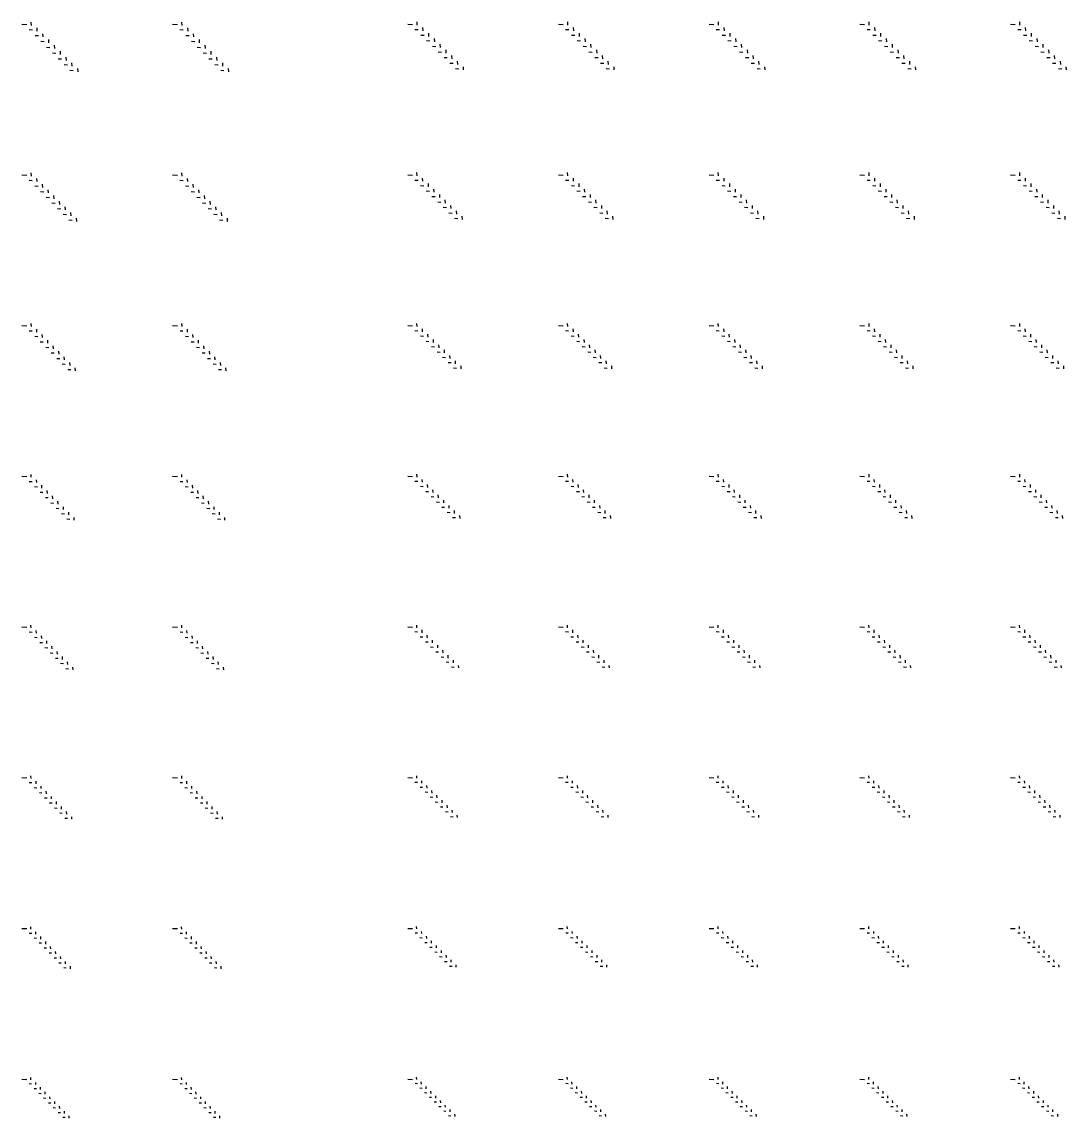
# Model space of a CAD drawing. Extents: x 0 to 300000, y 0 to 300000.
# Drawn here: x 116020 to 150665, y 187610 to 223980 of the extents above; entities that cross this region are included whole.
import ezdxf

# ---------------------------------------------------------------- set-up
doc = ezdxf.new("R2010")
doc.units = 0

msp = doc.modelspace()

# ---------------------------------------------------------------- linework, layer by layer
at = {"color": 7}
for p, q in [((116020, 223905), (116180, 223895)), ((116260, 223725), (116370, 223715)), ((116320, 223975), (116330, 223865)), ((116515, 223780), (116520, 223670)), ((121020, 223905), (121180, 223895)), ((121260, 223725), (121370, 223715)), ((121320, 223975), (121330, 223865)), ((121515, 223780), (121520, 223670)), ((128820, 223905), (128980, 223895)), ((129060, 223730), (129170, 223725)), ((129120, 223980), (129125, 223875)), ((129310, 223795), (129320, 223685)), ((133820, 223905), (133980, 223895)), ((134060, 223730), (134170, 223725)), ((134120, 223980), (134125, 223875)), ((134310, 223795), (134320, 223685)), ((138820, 223905), (138980, 223895)), ((139060, 223730), (139170, 223725)), ((139120, 223980), (139125, 223875)), ((139310, 223795), (139320, 223685)), ((143820, 223905), (143980, 223895)), ((144060, 223730), (144170, 223725)), ((144120, 223980), (144125, 223875)), ((144310, 223795), (144320, 223685)), ((148820, 223905), (148980, 223895)), ((149060, 223730), (149170, 223725)), ((149120, 223980), (149125, 223875)), ((149310, 223795), (149320, 223685)), ((116455, 223530), (116565, 223525)), ((116650, 223340), (116760, 223330)), ((116705, 223590), (116715, 223480)), ((116900, 223395), (116905, 223285)), ((121455, 223530), (121565, 223525)), ((121650, 223340), (121760, 223330)), ((121705, 223590), (121715, 223480)), ((121900, 223395), (121905, 223285)), ((129255, 223545), (129365, 223540)), ((129445, 223360), (129555, 223350)), ((129505, 223610), (129510, 223500)), ((129695, 223425), (129705, 223315)), ((134255, 223545), (134365, 223540)), ((134445, 223360), (134555, 223350)), ((134505, 223610), (134510, 223500)), ((134695, 223425), (134705, 223315)), ((139255, 223545), (139365, 223540)), ((139445, 223360), (139555, 223350)), ((139505, 223610), (139510, 223500)), ((139695, 223425), (139705, 223315)), ((144255, 223545), (144365, 223540)), ((144445, 223360), (144555, 223350)), ((144505, 223610), (144510, 223500)), ((144695, 223425), (144705, 223315)), ((149255, 223545), (149365, 223540)), ((149445, 223360), (149555, 223350)), ((149505, 223610), (149510, 223500)), ((149695, 223425), (149705, 223315)), ((116840, 223145), (116950, 223135)), ((117035, 222950), (117145, 222945)), ((117090, 223205), (117100, 223095)), ((117285, 223010), (117290, 222900)), ((121840, 223145), (121950, 223135)), ((122035, 222950), (122145, 222945)), ((122090, 223205), (122100, 223095)), ((122285, 223010), (122290, 222900)), ((129640, 223175), (129750, 223165)), ((129830, 222990), (129940, 222980)), ((129890, 223240), (129895, 223130)), ((130080, 223055), (130090, 222945)), ((134640, 223175), (134750, 223165)), ((134830, 222990), (134940, 222980)), ((134890, 223240), (134895, 223130)), ((135080, 223055), (135090, 222945)), ((139640, 223175), (139750, 223165)), ((139830, 222990), (139940, 222980)), ((139890, 223240), (139895, 223130)), ((140080, 223055), (140090, 222945)), ((144640, 223175), (144750, 223165)), ((144830, 222990), (144940, 222980)), ((144890, 223240), (144895, 223130)), ((145080, 223055), (145090, 222945)), ((149640, 223175), (149750, 223165)), ((149830, 222990), (149940, 222980)), ((149890, 223240), (149895, 223130)), ((150080, 223055), (150090, 222945)), ((117225, 222760), (117335, 222750)), ((117480, 222815), (117485, 222705)), ((117670, 222625), (117680, 222515)), ((122225, 222760), (122335, 222750)), ((122480, 222815), (122485, 222705)), ((122670, 222625), (122680, 222515)), ((130025, 222800), (130135, 222795)), ((130215, 222615), (130325, 222610)), ((130275, 222865), (130280, 222755)), ((130465, 222680), (130475, 222570)), ((135025, 222800), (135135, 222795)), ((135215, 222615), (135325, 222610)), ((135275, 222865), (135280, 222755)), ((135465, 222680), (135475, 222570)), ((140025, 222800), (140135, 222795)), ((140215, 222615), (140325, 222610)), ((140275, 222865), (140280, 222755)), ((140465, 222680), (140475, 222570)), ((145025, 222800), (145135, 222795)), ((145215, 222615), (145325, 222610)), ((145275, 222865), (145280, 222755)), ((145465, 222680), (145475, 222570)), ((150025, 222800), (150135, 222795)), ((150215, 222615), (150325, 222610)), ((150275, 222865), (150280, 222755)), ((150465, 222680), (150475, 222570)), ((117420, 222565), (117530, 222560)), ((117615, 222375), (117720, 222365)), ((117865, 222430), (117870, 222320)), ((122420, 222565), (122530, 222560)), ((122615, 222375), (122720, 222365)), ((122865, 222430), (122870, 222320)), ((130410, 222430), (130520, 222420)), ((130660, 222495), (130665, 222385)), ((135410, 222430), (135520, 222420)), ((135660, 222495), (135665, 222385)), ((140410, 222430), (140520, 222420)), ((140660, 222495), (140665, 222385)), ((145410, 222430), (145520, 222420)), ((145660, 222495), (145665, 222385)), ((150410, 222430), (150520, 222420)), ((150660, 222495), (150665, 222385)), ((116320, 218970), (116325, 218865)), ((121320, 218970), (121325, 218865)), ((129115, 218980), (129125, 218875)), ((134115, 218980), (134125, 218875)), ((139115, 218980), (139125, 218875)), ((144115, 218980), (144125, 218875)), ((149115, 218980), (149125, 218875)), ((116020, 218905), (116180, 218895)), ((116260, 218730), (116365, 218720)), ((116505, 218785), (116515, 218680)), ((116695, 218595), (116700, 218490)), ((121020, 218905), (121180, 218895)), ((121260, 218730), (121365, 218720)), ((121505, 218785), (121515, 218680)), ((121695, 218595), (121700, 218490)), ((128820, 218905), (128980, 218895)), ((129060, 218735), (129165, 218730)), ((129305, 218800), (129310, 218695)), ((129495, 218615), (129500, 218510)), ((133820, 218905), (133980, 218895)), ((134060, 218735), (134165, 218730)), ((134305, 218800), (134310, 218695)), ((134495, 218615), (134500, 218510)), ((138820, 218905), (138980, 218895)), ((139060, 218735), (139165, 218730)), ((139305, 218800), (139310, 218695)), ((139495, 218615), (139500, 218510)), ((143820, 218905), (143980, 218895)), ((144060, 218735), (144165, 218730)), ((144305, 218800), (144310, 218695)), ((144495, 218615), (144500, 218510)), ((148820, 218905), (148980, 218895)), ((149060, 218735), (149165, 218730)), ((149305, 218800), (149310, 218695)), ((149495, 218615), (149500, 218510)), ((116450, 218540), (116555, 218535)), ((116640, 218350), (116745, 218345)), ((116880, 218410), (116890, 218305)), ((117070, 218220), (117080, 218115)), ((121450, 218540), (121555, 218535)), ((121640, 218350), (121745, 218345)), ((121880, 218410), (121890, 218305)), ((122070, 218220), (122080, 218115)), ((129250, 218555), (129355, 218545)), ((129435, 218375), (129540, 218365)), ((129680, 218435), (129690, 218330)), ((129870, 218255), (129875, 218150)), ((134250, 218555), (134355, 218545)), ((134435, 218375), (134540, 218365)), ((134680, 218435), (134690, 218330)), ((134870, 218255), (134875, 218150)), ((139250, 218555), (139355, 218545)), ((139435, 218375), (139540, 218365)), ((139680, 218435), (139690, 218330)), ((139870, 218255), (139875, 218150)), ((144250, 218555), (144355, 218545)), ((144435, 218375), (144540, 218365)), ((144680, 218435), (144690, 218330)), ((144870, 218255), (144875, 218150)), ((149250, 218555), (149355, 218545)), ((149435, 218375), (149540, 218365)), ((149680, 218435), (149690, 218330)), ((149870, 218255), (149875, 218150)), ((116825, 218165), (116930, 218155)), ((117015, 217975), (117120, 217970)), ((117260, 218030), (117265, 217925)), ((121825, 218165), (121930, 218155)), ((122015, 217975), (122120, 217970)), ((122260, 218030), (122265, 217925)), ((129625, 218190), (129730, 218185)), ((129815, 218010), (129915, 218005)), ((130055, 218075), (130065, 217970)), ((130245, 217890), (130250, 217785)), ((134625, 218190), (134730, 218185)), ((134815, 218010), (134915, 218005)), ((135055, 218075), (135065, 217970)), ((135245, 217890), (135250, 217785)), ((139625, 218190), (139730, 218185)), ((139815, 218010), (139915, 218005)), ((140055, 218075), (140065, 217970)), ((140245, 217890), (140250, 217785)), ((144625, 218190), (144730, 218185)), ((144815, 218010), (144915, 218005)), ((145055, 218075), (145065, 217970)), ((145245, 217890), (145250, 217785)), ((149625, 218190), (149730, 218185)), ((149815, 218010), (149915, 218005)), ((150055, 218075), (150065, 217970)), ((150245, 217890), (150250, 217785)), ((117205, 217790), (117310, 217780)), ((117390, 217600), (117495, 217590)), ((117445, 217845), (117455, 217740)), ((117635, 217655), (117640, 217550)), ((122205, 217790), (122310, 217780)), ((122390, 217600), (122495, 217590)), ((122445, 217845), (122455, 217740)), ((122635, 217655), (122640, 217550)), ((130000, 217830), (130105, 217820)), ((130190, 217650), (130295, 217640)), ((130430, 217710), (130440, 217605)), ((130620, 217530), (130625, 217425)), ((135000, 217830), (135105, 217820)), ((135190, 217650), (135295, 217640)), ((135430, 217710), (135440, 217605)), ((135620, 217530), (135625, 217425)), ((140000, 217830), (140105, 217820)), ((140190, 217650), (140295, 217640)), ((140430, 217710), (140440, 217605)), ((140620, 217530), (140625, 217425)), ((145000, 217830), (145105, 217820)), ((145190, 217650), (145295, 217640)), ((145430, 217710), (145440, 217605)), ((145620, 217530), (145625, 217425)), ((150000, 217830), (150105, 217820)), ((150190, 217650), (150295, 217640)), ((150430, 217710), (150440, 217605)), ((150620, 217530), (150625, 217425)), ((117580, 217410), (117685, 217405)), ((117825, 217465), (117830, 217360)), ((122580, 217410), (122685, 217405)), ((122825, 217465), (122830, 217360)), ((130375, 217465), (130480, 217460)), ((135375, 217465), (135480, 217460)), ((140375, 217465), (140480, 217460)), ((145375, 217465), (145480, 217460)), ((150375, 217465), (150480, 217460)), ((116020, 213905), (116180, 213895)), ((116315, 213970), (116325, 213870)), ((121020, 213905), (121180, 213895)), ((121315, 213970), (121325, 213870)), ((128820, 213905), (128980, 213895)), ((129115, 213975), (129120, 213875)), ((133820, 213905), (133980, 213895)), ((134115, 213975), (134120, 213875)), ((138820, 213905), (138980, 213895)), ((139115, 213975), (139120, 213875)), ((143820, 213905), (143980, 213895)), ((144115, 213975), (144120, 213875)), ((148820, 213905), (148980, 213895)), ((149115, 213975), (149120, 213875)), ((116265, 213735), (116360, 213725)), ((116445, 213550), (116545, 213545)), ((116500, 213785), (116505, 213685)), ((116680, 213605), (116690, 213505)), ((121265, 213735), (121360, 213725)), ((121445, 213550), (121545, 213545)), ((121500, 213785), (121505, 213685)), ((121680, 213605), (121690, 213505)), ((129060, 213740), (129160, 213735)), ((129245, 213565), (129345, 213555)), ((129300, 213800), (129305, 213700)), ((129480, 213625), (129490, 213525)), ((134060, 213740), (134160, 213735)), ((134245, 213565), (134345, 213555)), ((134300, 213800), (134305, 213700)), ((134480, 213625), (134490, 213525)), ((139060, 213740), (139160, 213735)), ((139245, 213565), (139345, 213555)), ((139300, 213800), (139305, 213700)), ((139480, 213625), (139490, 213525)), ((144060, 213740), (144160, 213735)), ((144245, 213565), (144345, 213555)), ((144300, 213800), (144305, 213700)), ((144480, 213625), (144490, 213525)), ((149060, 213740), (149160, 213735)), ((149245, 213565), (149345, 213555)), ((149300, 213800), (149305, 213700)), ((149480, 213625), (149490, 213525)), ((116630, 213365), (116730, 213360)), ((116810, 213185), (116910, 213175)), ((116865, 213420), (116870, 213320)), ((117050, 213235), (117055, 213135)), ((121630, 213365), (121730, 213360)), ((121810, 213185), (121910, 213175)), ((121865, 213420), (121870, 213320)), ((122050, 213235), (122055, 213135)), ((129430, 213385), (129525, 213380)), ((129610, 213210), (129710, 213205)), ((129665, 213445), (129670, 213345)), ((129845, 213270), (129855, 213170)), ((134430, 213385), (134525, 213380)), ((134610, 213210), (134710, 213205)), ((134665, 213445), (134670, 213345)), ((134845, 213270), (134855, 213170)), ((139430, 213385), (139525, 213380)), ((139610, 213210), (139710, 213205)), ((139665, 213445), (139670, 213345)), ((139845, 213270), (139855, 213170)), ((144430, 213385), (144525, 213380)), ((144610, 213210), (144710, 213205)), ((144665, 213445), (144670, 213345)), ((144845, 213270), (144855, 213170)), ((149430, 213385), (149525, 213380)), ((149610, 213210), (149710, 213205)), ((149665, 213445), (149670, 213345)), ((149845, 213270), (149855, 213170)), ((116995, 213000), (117095, 212995)), ((117180, 212815), (117280, 212810)), ((117230, 213055), (117240, 212955)), ((117415, 212870), (117420, 212770)), ((121995, 213000), (122095, 212995)), ((122180, 212815), (122280, 212810)), ((122230, 213055), (122240, 212955)), ((122415, 212870), (122420, 212770)), ((129795, 213035), (129895, 213025)), ((129975, 212855), (130075, 212850)), ((130030, 213095), (130035, 212995)), ((130210, 212915), (130220, 212815)), ((134795, 213035), (134895, 213025)), ((134975, 212855), (135075, 212850)), ((135030, 213095), (135035, 212995)), ((135210, 212915), (135220, 212815)), ((139795, 213035), (139895, 213025)), ((139975, 212855), (140075, 212850)), ((140030, 213095), (140035, 212995)), ((140210, 212915), (140220, 212815)), ((144795, 213035), (144895, 213025)), ((144975, 212855), (145075, 212850)), ((145030, 213095), (145035, 212995)), ((145210, 212915), (145220, 212815)), ((149795, 213035), (149895, 213025)), ((149975, 212855), (150075, 212850)), ((150030, 213095), (150035, 212995)), ((150210, 212915), (150220, 212815)), ((117360, 212635), (117460, 212625)), ((117545, 212450), (117645, 212445)), ((117600, 212685), (117605, 212585)), ((117780, 212505), (117790, 212405)), ((122360, 212635), (122460, 212625)), ((122545, 212450), (122645, 212445)), ((122600, 212685), (122605, 212585)), ((122780, 212505), (122790, 212405)), ((130160, 212680), (130260, 212675)), ((130340, 212505), (130440, 212495)), ((130395, 212740), (130400, 212640)), ((130580, 212565), (130585, 212465)), ((135160, 212680), (135260, 212675)), ((135340, 212505), (135440, 212495)), ((135395, 212740), (135400, 212640)), ((135580, 212565), (135585, 212465)), ((140160, 212680), (140260, 212675)), ((140340, 212505), (140440, 212495)), ((140395, 212740), (140400, 212640)), ((140580, 212565), (140585, 212465)), ((145160, 212680), (145260, 212675)), ((145340, 212505), (145440, 212495)), ((145395, 212740), (145400, 212640)), ((145580, 212565), (145585, 212465)), ((150160, 212680), (150260, 212675)), ((150340, 212505), (150440, 212495)), ((150395, 212740), (150400, 212640)), ((150580, 212565), (150585, 212465)), ((116020, 208905), (116180, 208895)), ((116315, 208965), (116320, 208870)), ((116490, 208790), (116500, 208695)), ((121020, 208905), (121180, 208895)), ((121315, 208965), (121320, 208870)), ((121490, 208790), (121500, 208695)), ((128820, 208905), (128980, 208895)), ((129115, 208975), (129120, 208880)), ((129290, 208800), (129295, 208705)), ((133820, 208905), (133980, 208895)), ((134115, 208975), (134120, 208880)), ((134290, 208800), (134295, 208705)), ((138820, 208905), (138980, 208895)), ((139115, 208975), (139120, 208880)), ((139290, 208800), (139295, 208705)), ((143820, 208905), (143980, 208895)), ((144115, 208975), (144120, 208880)), ((144290, 208800), (144295, 208705)), ((148820, 208905), (148980, 208895)), ((149115, 208975), (149120, 208880)), ((149290, 208800), (149295, 208705)), ((116265, 208735), (116360, 208730)), ((116440, 208560), (116535, 208550)), ((116670, 208610), (116675, 208515)), ((116850, 208430), (116855, 208335)), ((121265, 208735), (121360, 208730)), ((121440, 208560), (121535, 208550)), ((121670, 208610), (121675, 208515)), ((121850, 208430), (121855, 208335)), ((129060, 208745), (129155, 208740)), ((129240, 208575), (129335, 208565)), ((129470, 208630), (129475, 208535)), ((129645, 208460), (129655, 208365)), ((134060, 208745), (134155, 208740)), ((134240, 208575), (134335, 208565)), ((134470, 208630), (134475, 208535)), ((134645, 208460), (134655, 208365)), ((139060, 208745), (139155, 208740)), ((139240, 208575), (139335, 208565)), ((139470, 208630), (139475, 208535)), ((139645, 208460), (139655, 208365)), ((144060, 208745), (144155, 208740)), ((144240, 208575), (144335, 208565)), ((144470, 208630), (144475, 208535)), ((144645, 208460), (144655, 208365)), ((149060, 208745), (149155, 208740)), ((149240, 208575), (149335, 208565)), ((149470, 208630), (149475, 208535)), ((149645, 208460), (149655, 208365)), ((116620, 208380), (116715, 208375)), ((116800, 208200), (116895, 208195)), ((117025, 208255), (117035, 208160)), ((117205, 208075), (117210, 207980)), ((121620, 208380), (121715, 208375)), ((121800, 208200), (121895, 208195)), ((122025, 208255), (122035, 208160)), ((122205, 208075), (122210, 207980)), ((129420, 208400), (129515, 208395)), ((129595, 208230), (129690, 208220)), ((129775, 208055), (129870, 208050)), ((129825, 208285), (129830, 208190)), ((130005, 208115), (130010, 208020)), ((134420, 208400), (134515, 208395)), ((134595, 208230), (134690, 208220)), ((134775, 208055), (134870, 208050)), ((134825, 208285), (134830, 208190)), ((135005, 208115), (135010, 208020)), ((139420, 208400), (139515, 208395)), ((139595, 208230), (139690, 208220)), ((139775, 208055), (139870, 208050)), ((139825, 208285), (139830, 208190)), ((140005, 208115), (140010, 208020)), ((144420, 208400), (144515, 208395)), ((144595, 208230), (144690, 208220)), ((144775, 208055), (144870, 208050)), ((144825, 208285), (144830, 208190)), ((145005, 208115), (145010, 208020)), ((149420, 208400), (149515, 208395)), ((149595, 208230), (149690, 208220)), ((149775, 208055), (149870, 208050)), ((149825, 208285), (149830, 208190)), ((150005, 208115), (150010, 208020)), ((116975, 208025), (117070, 208015)), ((117155, 207845), (117250, 207840)), ((117385, 207895), (117390, 207800)), ((117560, 207715), (117570, 207625)), ((121975, 208025), (122070, 208015)), ((122155, 207845), (122250, 207840)), ((122385, 207895), (122390, 207800)), ((122560, 207715), (122570, 207625)), ((129955, 207885), (130045, 207880)), ((130130, 207715), (130225, 207705)), ((130180, 207940), (130190, 207845)), ((130360, 207770), (130365, 207675)), ((134955, 207885), (135045, 207880)), ((135130, 207715), (135225, 207705)), ((135180, 207940), (135190, 207845)), ((135360, 207770), (135365, 207675)), ((139955, 207885), (140045, 207880)), ((140130, 207715), (140225, 207705)), ((140180, 207940), (140190, 207845)), ((140360, 207770), (140365, 207675)), ((144955, 207885), (145045, 207880)), ((145130, 207715), (145225, 207705)), ((145180, 207940), (145190, 207845)), ((145360, 207770), (145365, 207675)), ((149955, 207885), (150045, 207880)), ((150130, 207715), (150225, 207705)), ((150180, 207940), (150190, 207845)), ((150360, 207770), (150365, 207675)), ((117335, 207665), (117430, 207660)), ((117510, 207490), (117605, 207480)), ((117740, 207540), (117745, 207445)), ((122335, 207665), (122430, 207660)), ((122510, 207490), (122605, 207480)), ((122740, 207540), (122745, 207445)), ((130310, 207540), (130405, 207535)), ((130535, 207600), (130545, 207505)), ((135310, 207540), (135405, 207535)), ((135535, 207600), (135545, 207505)), ((140310, 207540), (140405, 207535)), ((140535, 207600), (140545, 207505)), ((145310, 207540), (145405, 207535)), ((145535, 207600), (145545, 207505)), ((150310, 207540), (150405, 207535)), ((150535, 207600), (150545, 207505)), ((116020, 203905), (116180, 203895)), ((116265, 203740), (116355, 203735)), ((116310, 203965), (116315, 203875)), ((116485, 203790), (116490, 203700)), ((121020, 203905), (121180, 203895)), ((121265, 203740), (121355, 203735)), ((121310, 203965), (121315, 203875)), ((121485, 203790), (121490, 203700)), ((128820, 203905), (128980, 203895)), ((129060, 203750), (129150, 203745)), ((129110, 203970), (129115, 203880)), ((129285, 203805), (129290, 203715)), ((133820, 203905), (133980, 203895)), ((134060, 203750), (134150, 203745)), ((134110, 203970), (134115, 203880)), ((134285, 203805), (134290, 203715)), ((138820, 203905), (138980, 203895)), ((139060, 203750), (139150, 203745)), ((139110, 203970), (139115, 203880)), ((139285, 203805), (139290, 203715)), ((143820, 203905), (143980, 203895)), ((144060, 203750), (144150, 203745)), ((144110, 203970), (144115, 203880)), ((144285, 203805), (144290, 203715)), ((148820, 203905), (148980, 203895)), ((149060, 203750), (149150, 203745)), ((149110, 203970), (149115, 203880)), ((149285, 203805), (149290, 203715)), ((116435, 203570), (116525, 203560)), ((116610, 203395), (116700, 203390)), ((116660, 203615), (116665, 203525)), ((116830, 203445), (116840, 203355)), ((121435, 203570), (121525, 203560)), ((121610, 203395), (121700, 203390)), ((121660, 203615), (121665, 203525)), ((121830, 203445), (121840, 203355)), ((129235, 203580), (129325, 203575)), ((129410, 203415), (129500, 203410)), ((129455, 203635), (129465, 203545)), ((129630, 203470), (129635, 203380)), ((134235, 203580), (134325, 203575)), ((134410, 203415), (134500, 203410)), ((134455, 203635), (134465, 203545)), ((134630, 203470), (134635, 203380)), ((139235, 203580), (139325, 203575)), ((139410, 203415), (139500, 203410)), ((139455, 203635), (139465, 203545)), ((139630, 203470), (139635, 203380)), ((144235, 203580), (144325, 203575)), ((144410, 203415), (144500, 203410)), ((144455, 203635), (144465, 203545)), ((144630, 203470), (144635, 203380)), ((149235, 203580), (149325, 203575)), ((149410, 203415), (149500, 203410)), ((149455, 203635), (149465, 203545)), ((149630, 203470), (149635, 203380)), ((116785, 203220), (116875, 203215)), ((116955, 203050), (117045, 203040)), ((117005, 203270), (117010, 203180)), ((117180, 203095), (117185, 203005)), ((121785, 203220), (121875, 203215)), ((121955, 203050), (122045, 203040)), ((122005, 203270), (122010, 203180)), ((122180, 203095), (122185, 203005)), ((129580, 203245), (129670, 203240)), ((129755, 203080), (129845, 203075)), ((129805, 203300), (129810, 203210)), ((129975, 203135), (129985, 203045)), ((130150, 202965), (130155, 202875)), ((134580, 203245), (134670, 203240)), ((134755, 203080), (134845, 203075)), ((134805, 203300), (134810, 203210)), ((134975, 203135), (134985, 203045)), ((135150, 202965), (135155, 202875)), ((139580, 203245), (139670, 203240)), ((139755, 203080), (139845, 203075)), ((139805, 203300), (139810, 203210)), ((139975, 203135), (139985, 203045)), ((140150, 202965), (140155, 202875)), ((144580, 203245), (144670, 203240)), ((144755, 203080), (144845, 203075)), ((144805, 203300), (144810, 203210)), ((144975, 203135), (144985, 203045)), ((145150, 202965), (145155, 202875)), ((149580, 203245), (149670, 203240)), ((149755, 203080), (149845, 203075)), ((149805, 203300), (149810, 203210)), ((149975, 203135), (149985, 203045)), ((150150, 202965), (150155, 202875)), ((117130, 202875), (117220, 202870)), ((117305, 202700), (117395, 202695)), ((117355, 202920), (117360, 202830)), ((117525, 202750), (117535, 202660)), ((122130, 202875), (122220, 202870)), ((122305, 202700), (122395, 202695)), ((122355, 202920), (122360, 202830)), ((122525, 202750), (122535, 202660)), ((129930, 202915), (130020, 202905)), ((130100, 202745), (130190, 202740)), ((130325, 202800), (130330, 202710)), ((130495, 202630), (130505, 202545)), ((134930, 202915), (135020, 202905)), ((135100, 202745), (135190, 202740)), ((135325, 202800), (135330, 202710)), ((135495, 202630), (135505, 202545)), ((139930, 202915), (140020, 202905)), ((140100, 202745), (140190, 202740)), ((140325, 202800), (140330, 202710)), ((140495, 202630), (140505, 202545)), ((144930, 202915), (145020, 202905)), ((145100, 202745), (145190, 202740)), ((145325, 202800), (145330, 202710)), ((145495, 202630), (145505, 202545)), ((149930, 202915), (150020, 202905)), ((150100, 202745), (150190, 202740)), ((150325, 202800), (150330, 202710)), ((150495, 202630), (150505, 202545)), ((117480, 202525), (117570, 202520)), ((117700, 202575), (117705, 202485)), ((122480, 202525), (122570, 202520)), ((122700, 202575), (122705, 202485)), ((130275, 202580), (130365, 202570)), ((135275, 202580), (135365, 202570)), ((140275, 202580), (140365, 202570)), ((145275, 202580), (145365, 202570)), ((150275, 202580), (150365, 202570)), ((116310, 198960), (116315, 198875)), ((121310, 198960), (121315, 198875)), ((129110, 198970), (129115, 198885)), ((134110, 198970), (134115, 198885)), ((139110, 198970), (139115, 198885)), ((144110, 198970), (144115, 198885)), ((149110, 198970), (149115, 198885)), ((116020, 198905), (116180, 198895)), ((116265, 198745), (116350, 198740)), ((116480, 198790), (116485, 198705)), ((116645, 198625), (116650, 198540)), ((121020, 198905), (121180, 198895)), ((121265, 198745), (121350, 198740)), ((121480, 198790), (121485, 198705)), ((121645, 198625), (121650, 198540)), ((128820, 198905), (128980, 198895)), ((129060, 198755), (129145, 198750)), ((129230, 198590), (129315, 198585)), ((129275, 198805), (129280, 198720)), ((129445, 198645), (129450, 198560)), ((133820, 198905), (133980, 198895)), ((134060, 198755), (134145, 198750)), ((134230, 198590), (134315, 198585)), ((134275, 198805), (134280, 198720)), ((134445, 198645), (134450, 198560)), ((138820, 198905), (138980, 198895)), ((139060, 198755), (139145, 198750)), ((139230, 198590), (139315, 198585)), ((139275, 198805), (139280, 198720)), ((139445, 198645), (139450, 198560)), ((143820, 198905), (143980, 198895)), ((144060, 198755), (144145, 198750)), ((144230, 198590), (144315, 198585)), ((144275, 198805), (144280, 198720)), ((144445, 198645), (144450, 198560)), ((148820, 198905), (148980, 198895)), ((149060, 198755), (149145, 198750)), ((149230, 198590), (149315, 198585)), ((149275, 198805), (149280, 198720)), ((149445, 198645), (149450, 198560)), ((116430, 198580), (116515, 198570)), ((116600, 198410), (116685, 198405)), ((116770, 198240), (116855, 198235)), ((116815, 198455), (116820, 198370)), ((116985, 198285), (116990, 198200)), ((121430, 198580), (121515, 198570)), ((121600, 198410), (121685, 198405)), ((121770, 198240), (121855, 198235)), ((121815, 198455), (121820, 198370)), ((121985, 198285), (121990, 198200)), ((129400, 198430), (129485, 198425)), ((129570, 198265), (129655, 198260)), ((129615, 198480), (129620, 198395)), ((129780, 198320), (129790, 198235)), ((134400, 198430), (134485, 198425)), ((134570, 198265), (134655, 198260)), ((134615, 198480), (134620, 198395)), ((134780, 198320), (134790, 198235)), ((139400, 198430), (139485, 198425)), ((139570, 198265), (139655, 198260)), ((139615, 198480), (139620, 198395)), ((139780, 198320), (139790, 198235)), ((144400, 198430), (144485, 198425)), ((144570, 198265), (144655, 198260)), ((144615, 198480), (144620, 198395)), ((144780, 198320), (144790, 198235)), ((149400, 198430), (149485, 198425)), ((149570, 198265), (149655, 198260)), ((149615, 198480), (149620, 198395)), ((149780, 198320), (149790, 198235)), ((116940, 198070), (117025, 198065)), ((117105, 197905), (117190, 197895)), ((117155, 198115), (117160, 198030)), ((117320, 197950), (117325, 197865)), ((121940, 198070), (122025, 198065)), ((122105, 197905), (122190, 197895)), ((122155, 198115), (122160, 198030)), ((122320, 197950), (122325, 197865)), ((129735, 198105), (129820, 198095)), ((129905, 197940), (129990, 197935)), ((129950, 198155), (129955, 198070)), ((130120, 197990), (130125, 197905)), ((134735, 198105), (134820, 198095)), ((134905, 197940), (134990, 197935)), ((134950, 198155), (134955, 198070)), ((135120, 197990), (135125, 197905)), ((139735, 198105), (139820, 198095)), ((139905, 197940), (139990, 197935)), ((139950, 198155), (139955, 198070)), ((140120, 197990), (140125, 197905)), ((144735, 198105), (144820, 198095)), ((144905, 197940), (144990, 197935)), ((144950, 198155), (144955, 198070)), ((145120, 197990), (145125, 197905)), ((149735, 198105), (149820, 198095)), ((149905, 197940), (149990, 197935)), ((149950, 198155), (149955, 198070)), ((150120, 197990), (150125, 197905)), ((117275, 197735), (117360, 197730)), ((117445, 197565), (117530, 197560)), ((117490, 197780), (117495, 197695)), ((117660, 197610), (117665, 197525)), ((122275, 197735), (122360, 197730)), ((122445, 197565), (122530, 197560)), ((122490, 197780), (122495, 197695)), ((122660, 197610), (122665, 197525)), ((130075, 197780), (130160, 197770)), ((130240, 197615), (130325, 197610)), ((130285, 197830), (130295, 197745)), ((130455, 197665), (130460, 197580)), ((135075, 197780), (135160, 197770)), ((135240, 197615), (135325, 197610)), ((135285, 197830), (135295, 197745)), ((135455, 197665), (135460, 197580)), ((140075, 197780), (140160, 197770)), ((140240, 197615), (140325, 197610)), ((140285, 197830), (140295, 197745)), ((140455, 197665), (140460, 197580)), ((145075, 197780), (145160, 197770)), ((145240, 197615), (145325, 197610)), ((145285, 197830), (145295, 197745)), ((145455, 197665), (145460, 197580)), ((150075, 197780), (150160, 197770)), ((150240, 197615), (150325, 197610)), ((150285, 197830), (150295, 197745)), ((150455, 197665), (150460, 197580)), ((116020, 193905), (116180, 193895)), ((116305, 193960), (116310, 193880)), ((121020, 193905), (121180, 193895)), ((121305, 193960), (121310, 193880)), ((128820, 193905), (128980, 193895)), ((129105, 193965), (129110, 193885)), ((133820, 193905), (133980, 193895)), ((134105, 193965), (134110, 193885)), ((138820, 193905), (138980, 193895)), ((139105, 193965), (139110, 193885)), ((143820, 193905), (143980, 193895)), ((144105, 193965), (144110, 193885)), ((148820, 193905), (148980, 193895)), ((149105, 193965), (149110, 193885)), ((116265, 193750), (116345, 193745)), ((116425, 193585), (116505, 193580)), ((116470, 193795), (116475, 193715)), ((116635, 193630), (116640, 193550)), ((121265, 193750), (121345, 193745)), ((121425, 193585), (121505, 193580)), ((121470, 193795), (121475, 193715)), ((121635, 193630), (121640, 193550)), ((129065, 193760), (129140, 193755)), ((129225, 193600), (129305, 193595)), ((129270, 193805), (129275, 193730)), ((129435, 193650), (129440, 193570)), ((129595, 193490), (129600, 193410)), ((134065, 193760), (134140, 193755)), ((134225, 193600), (134305, 193595)), ((134270, 193805), (134275, 193730)), ((134435, 193650), (134440, 193570)), ((134595, 193490), (134600, 193410)), ((139065, 193760), (139140, 193755)), ((139225, 193600), (139305, 193595)), ((139270, 193805), (139275, 193730)), ((139435, 193650), (139440, 193570)), ((139595, 193490), (139600, 193410)), ((144065, 193760), (144140, 193755)), ((144225, 193600), (144305, 193595)), ((144270, 193805), (144275, 193730)), ((144435, 193650), (144440, 193570)), ((144595, 193490), (144600, 193410)), ((149065, 193760), (149140, 193755)), ((149225, 193600), (149305, 193595)), ((149270, 193805), (149275, 193730)), ((149435, 193650), (149440, 193570)), ((149595, 193490), (149600, 193410)), ((116590, 193425), (116670, 193420)), ((116755, 193260), (116835, 193255)), ((116800, 193465), (116805, 193385)), ((116960, 193300), (116970, 193225)), ((117125, 193140), (117130, 193060)), ((121590, 193425), (121670, 193420)), ((121755, 193260), (121835, 193255)), ((121800, 193465), (121805, 193385)), ((121960, 193300), (121970, 193225)), ((122125, 193140), (122130, 193060)), ((129390, 193440), (129470, 193435)), ((129555, 193285), (129635, 193280)), ((129715, 193125), (129795, 193120)), ((129760, 193335), (129765, 193255)), ((129925, 193175), (129930, 193095)), ((134390, 193440), (134470, 193435)), ((134555, 193285), (134635, 193280)), ((134715, 193125), (134795, 193120)), ((134760, 193335), (134765, 193255)), ((134925, 193175), (134930, 193095)), ((139390, 193440), (139470, 193435)), ((139555, 193285), (139635, 193280)), ((139715, 193125), (139795, 193120)), ((139760, 193335), (139765, 193255)), ((139925, 193175), (139930, 193095)), ((144390, 193440), (144470, 193435)), ((144555, 193285), (144635, 193280)), ((144715, 193125), (144795, 193120)), ((144760, 193335), (144765, 193255)), ((144925, 193175), (144930, 193095)), ((149390, 193440), (149470, 193435)), ((149555, 193285), (149635, 193280)), ((149715, 193125), (149795, 193120)), ((149760, 193335), (149765, 193255)), ((149925, 193175), (149930, 193095)), ((116920, 193095), (117000, 193090)), ((117085, 192930), (117165, 192925)), ((117245, 192765), (117325, 192760)), ((117290, 192975), (117295, 192895)), ((117455, 192810), (117460, 192730)), ((121920, 193095), (122000, 193090)), ((122085, 192930), (122165, 192925)), ((122245, 192765), (122325, 192760)), ((122290, 192975), (122295, 192895)), ((122455, 192810), (122460, 192730)), ((129880, 192970), (129960, 192965)), ((130045, 192810), (130125, 192805)), ((130090, 193015), (130095, 192935)), ((130250, 192860), (130255, 192780)), ((134880, 192970), (134960, 192965)), ((135045, 192810), (135125, 192805)), ((135090, 193015), (135095, 192935)), ((135250, 192860), (135255, 192780)), ((139880, 192970), (139960, 192965)), ((140045, 192810), (140125, 192805)), ((140090, 193015), (140095, 192935)), ((140250, 192860), (140255, 192780)), ((144880, 192970), (144960, 192965)), ((145045, 192810), (145125, 192805)), ((145090, 193015), (145095, 192935)), ((145250, 192860), (145255, 192780)), ((149880, 192970), (149960, 192965)), ((150045, 192810), (150125, 192805)), ((150090, 193015), (150095, 192935)), ((150250, 192860), (150255, 192780)), ((117410, 192605), (117490, 192600)), ((117620, 192645), (117625, 192565)), ((122410, 192605), (122490, 192600)), ((122620, 192645), (122625, 192565)), ((130210, 192650), (130290, 192645)), ((130415, 192700), (130420, 192620)), ((135210, 192650), (135290, 192645)), ((135415, 192700), (135420, 192620)), ((140210, 192650), (140290, 192645)), ((140415, 192700), (140420, 192620)), ((145210, 192650), (145290, 192645)), ((145415, 192700), (145420, 192620)), ((150210, 192650), (150290, 192645)), ((150415, 192700), (150420, 192620)), ((116020, 188905), (116180, 188895)), ((116305, 188955), (116310, 188880)), ((116465, 188795), (116470, 188720)), ((121020, 188905), (121180, 188895)), ((121305, 188955), (121310, 188880)), ((121465, 188795), (121470, 188720)), ((128820, 188905), (128980, 188895)), ((129065, 188765), (129140, 188760)), ((129105, 188965), (129110, 188890)), ((129260, 188810), (129265, 188735)), ((133820, 188905), (133980, 188895)), ((134065, 188765), (134140, 188760)), ((134105, 188965), (134110, 188890)), ((134260, 188810), (134265, 188735)), ((138820, 188905), (138980, 188895)), ((139065, 188765), (139140, 188760)), ((139105, 188965), (139110, 188890)), ((139260, 188810), (139265, 188735)), ((143820, 188905), (143980, 188895)), ((144065, 188765), (144140, 188760)), ((144105, 188965), (144110, 188890)), ((144260, 188810), (144265, 188735)), ((148820, 188905), (148980, 188895)), ((149065, 188765), (149140, 188760)), ((149105, 188965), (149110, 188890)), ((149260, 188810), (149265, 188735)), ((116265, 188755), (116340, 188750)), ((116425, 188595), (116500, 188590)), ((116580, 188440), (116655, 188430)), ((116620, 188635), (116630, 188560)), ((116780, 188480), (116785, 188405)), ((121265, 188755), (121340, 188750)), ((121425, 188595), (121500, 188590)), ((121580, 188440), (121655, 188430)), ((121620, 188635), (121630, 188560)), ((121780, 188480), (121785, 188405)), ((129220, 188610), (129295, 188605)), ((129380, 188455), (129455, 188450)), ((129420, 188655), (129425, 188580)), ((129580, 188505), (129585, 188430)), ((134220, 188610), (134295, 188605)), ((134380, 188455), (134455, 188450)), ((134420, 188655), (134425, 188580)), ((134580, 188505), (134585, 188430)), ((139220, 188610), (139295, 188605)), ((139380, 188455), (139455, 188450)), ((139420, 188655), (139425, 188580)), ((139580, 188505), (139585, 188430)), ((144220, 188610), (144295, 188605)), ((144380, 188455), (144455, 188450)), ((144420, 188655), (144425, 188580)), ((144580, 188505), (144585, 188430)), ((149220, 188610), (149295, 188605)), ((149380, 188455), (149455, 188450)), ((149420, 188655), (149425, 188580)), ((149580, 188505), (149585, 188430)), ((116740, 188280), (116815, 188275)), ((116900, 188120), (116975, 188115)), ((116940, 188320), (116945, 188245)), ((117100, 188160), (117105, 188085)), ((121740, 188280), (121815, 188275)), ((121900, 188120), (121975, 188115)), ((121940, 188320), (121945, 188245)), ((122100, 188160), (122105, 188085)), ((129540, 188305), (129615, 188300)), ((129700, 188150), (129775, 188145)), ((129740, 188350), (129745, 188275)), ((129900, 188195), (129905, 188120)), ((130055, 188040), (130060, 187970)), ((134540, 188305), (134615, 188300)), ((134700, 188150), (134775, 188145)), ((134740, 188350), (134745, 188275)), ((134900, 188195), (134905, 188120)), ((135055, 188040), (135060, 187970)), ((139540, 188305), (139615, 188300)), ((139700, 188150), (139775, 188145)), ((139740, 188350), (139745, 188275)), ((139900, 188195), (139905, 188120)), ((140055, 188040), (140060, 187970)), ((144540, 188305), (144615, 188300)), ((144700, 188150), (144775, 188145)), ((144740, 188350), (144745, 188275)), ((144900, 188195), (144905, 188120)), ((145055, 188040), (145060, 187970)), ((149540, 188305), (149615, 188300)), ((149700, 188150), (149775, 188145)), ((149740, 188350), (149745, 188275)), ((149900, 188195), (149905, 188120)), ((150055, 188040), (150060, 187970)), ((117060, 187960), (117135, 187955)), ((117220, 187800), (117295, 187795)), ((117260, 188000), (117265, 187925)), ((117420, 187840), (117425, 187765)), ((117575, 187680), (117580, 187610)), ((122060, 187960), (122135, 187955)), ((122220, 187800), (122295, 187795)), ((122260, 188000), (122265, 187925)), ((122420, 187840), (122425, 187765)), ((122575, 187680), (122580, 187610)), ((129855, 187995), (129930, 187990)), ((130015, 187845), (130090, 187835)), ((130175, 187690), (130250, 187685)), ((130215, 187890), (130220, 187815)), ((130375, 187735), (130380, 187660)), ((134855, 187995), (134930, 187990)), ((135015, 187845), (135090, 187835)), ((135175, 187690), (135250, 187685)), ((135215, 187890), (135220, 187815)), ((135375, 187735), (135380, 187660)), ((139855, 187995), (139930, 187990)), ((140015, 187845), (140090, 187835)), ((140175, 187690), (140250, 187685)), ((140215, 187890), (140220, 187815)), ((140375, 187735), (140380, 187660)), ((144855, 187995), (144930, 187990)), ((145015, 187845), (145090, 187835)), ((145175, 187690), (145250, 187685)), ((145215, 187890), (145220, 187815)), ((145375, 187735), (145380, 187660)), ((149855, 187995), (149930, 187990)), ((150015, 187845), (150090, 187835)), ((150175, 187690), (150250, 187685)), ((150215, 187890), (150220, 187815)), ((150375, 187735), (150380, 187660)), ((117380, 187640), (117450, 187635)), ((122380, 187640), (122450, 187635))]:
    msp.add_line(p, q, dxfattribs=at)

doc.saveas('drawing.dxf')
